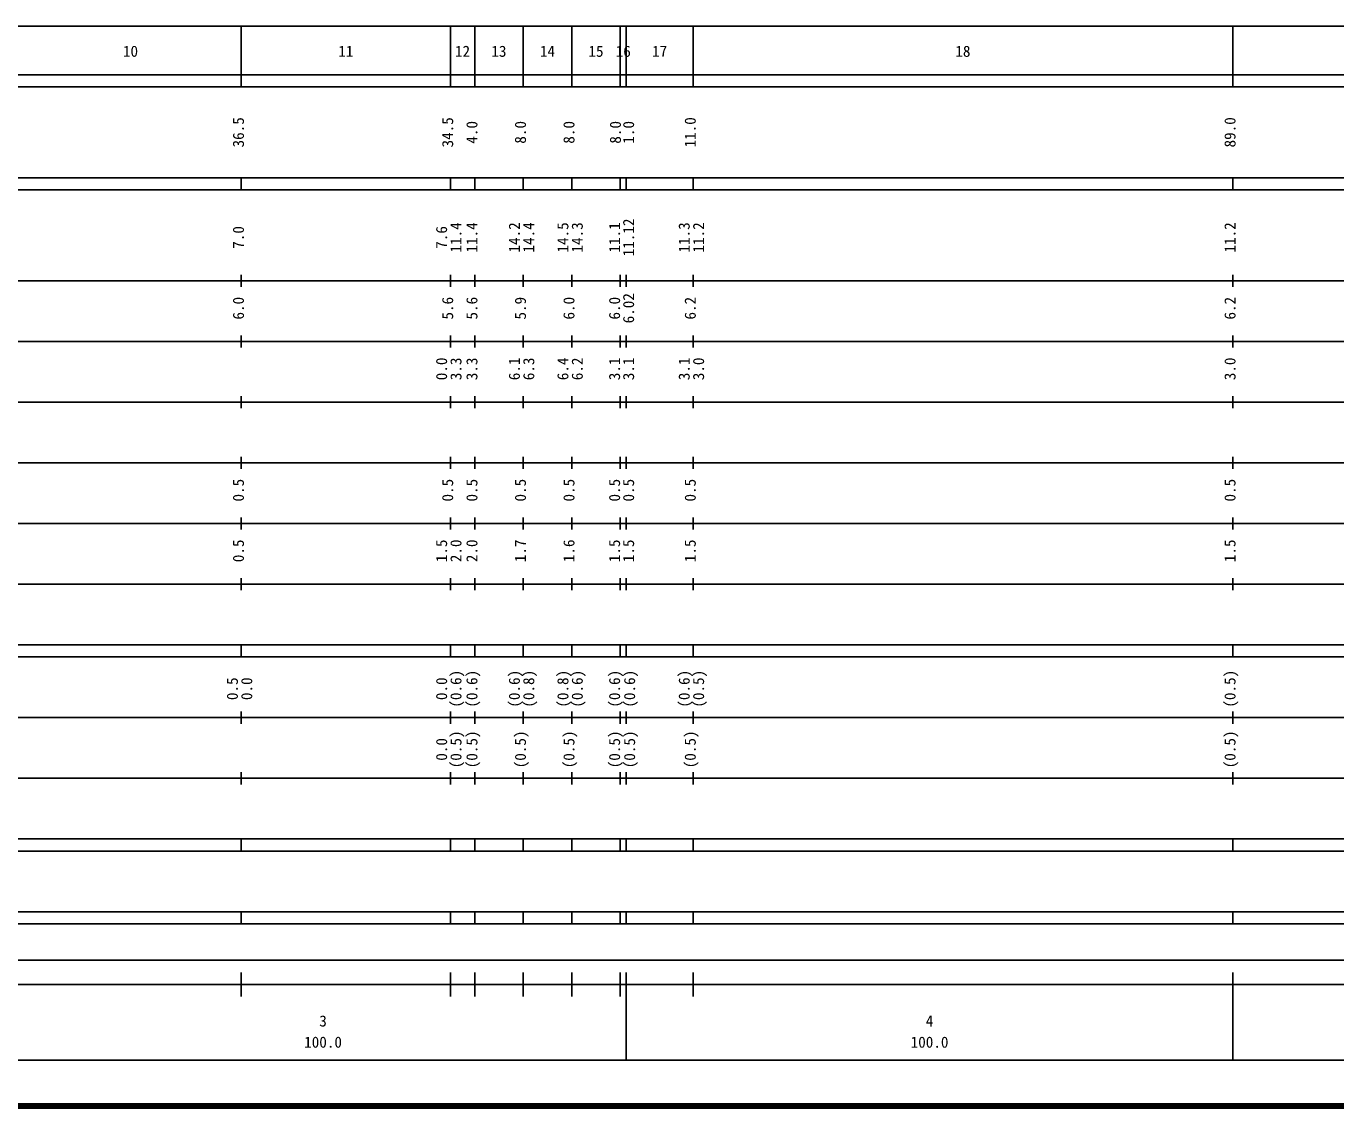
# Model space of a CAD drawing. Units: millimetres on the paper, enlarged 1000 times. Extents: x 40000 to 680000, y 20000 to 380000.
# Drawn here: x 269051 to 484986, y 20000 to 198000 of the extents above; entities that cross this region are included whole.
import ezdxf
from ezdxf.enums import TextEntityAlignment as Align

# ---------------------------------------------------------------- set-up
doc = ezdxf.new("R2010")
doc.units = ezdxf.units.MM
doc.header["$LTSCALE"] = 1000
doc.layers.add('M-TTL', color=2, linetype='Continuous', lineweight=140)
doc.layers.add('M-TTL-BAND', color=7, linetype='Continuous', lineweight=25)
doc.styles.add('ＭＳ ゴシック', font='')
doc.styles.get('ＭＳ ゴシック').set_extended_font_data('MS Gothic')

msp = doc.modelspace()

# ---------------------------------------------------------------- linework, layer by layer
at = {"layer": 'M-TTL'}
msp.add_line((40000, 20000), (680000, 20000), dxfattribs=at)
at = {"layer": 'M-TTL-BAND'}
for p, q in [((68000, 198000), (579000, 198000)), ((304500, 188000), (304500, 198000)), ((339000, 188000), (339000, 198000)), ((343000, 188000), (343000, 198000)), ((351000, 188000), (351000, 198000)), ((359000, 188000), (359000, 198000)), ((367000, 188000), (367000, 198000)), ((368000, 188000), (368000, 198000)), ((379000, 188000), (379000, 198000)), ((468000, 188000), (468000, 198000)), ((40000, 190000), (579000, 190000)), ((40000, 188000), (579000, 188000)), ((40000, 173000), (579000, 173000)), ((304500, 171000), (304500, 173000)), ((339000, 171000), (339000, 173000)), ((343000, 171000), (343000, 173000)), ((351000, 171000), (351000, 173000)), ((359000, 171000), (359000, 173000)), ((367000, 171000), (367000, 173000)), ((368000, 171000), (368000, 173000)), ((379000, 171000), (379000, 173000)), ((468000, 171000), (468000, 173000)), ((40000, 171000), (579000, 171000)), ((40000, 156000), (579000, 156000)), ((304500, 155000), (304500, 157000)), ((339000, 155000), (339000, 157000)), ((343000, 155000), (343000, 157000)), ((351000, 155000), (351000, 157000)), ((359000, 155000), (359000, 157000)), ((367000, 155000), (367000, 157000)), ((368000, 155000), (368000, 157000)), ((379000, 155000), (379000, 157000)), ((468000, 155000), (468000, 157000)), ((304500, 145000), (304500, 147000)), ((339000, 145000), (339000, 147000)), ((343000, 145000), (343000, 147000)), ((351000, 145000), (351000, 147000)), ((359000, 145000), (359000, 147000)), ((367000, 145000), (367000, 147000)), ((368000, 145000), (368000, 147000)), ((379000, 145000), (379000, 147000)), ((468000, 145000), (468000, 147000)), ((46000, 146000), (579000, 146000)), ((304500, 135000), (304500, 137000)), ((339000, 135000), (339000, 137000)), ((343000, 135000), (343000, 137000)), ((351000, 135000), (351000, 137000)), ((359000, 135000), (359000, 137000)), ((367000, 135000), (367000, 137000)), ((368000, 135000), (368000, 137000)), ((379000, 135000), (379000, 137000)), ((468000, 135000), (468000, 137000)), ((52000, 136000), (579000, 136000)), ((46000, 126000), (579000, 126000)), ((304500, 125000), (304500, 127000)), ((339000, 125000), (339000, 127000)), ((343000, 125000), (343000, 127000)), ((351000, 125000), (351000, 127000)), ((359000, 125000), (359000, 127000)), ((367000, 125000), (367000, 127000)), ((368000, 125000), (368000, 127000)), ((379000, 125000), (379000, 127000)), ((468000, 125000), (468000, 127000)), ((304500, 115000), (304500, 117000)), ((339000, 115000), (339000, 117000)), ((343000, 115000), (343000, 117000)), ((351000, 115000), (351000, 117000)), ((359000, 115000), (359000, 117000)), ((367000, 115000), (367000, 117000)), ((368000, 115000), (368000, 117000)), ((379000, 115000), (379000, 117000)), ((468000, 115000), (468000, 117000)), ((52000, 116000), (579000, 116000)), ((46000, 106000), (579000, 106000)), ((304500, 105000), (304500, 107000)), ((339000, 105000), (339000, 107000)), ((343000, 105000), (343000, 107000)), ((351000, 105000), (351000, 107000)), ((359000, 105000), (359000, 107000)), ((367000, 105000), (367000, 107000)), ((368000, 105000), (368000, 107000)), ((379000, 105000), (379000, 107000)), ((468000, 105000), (468000, 107000)), ((40000, 96000), (579000, 96000)), ((304500, 94000), (304500, 96000)), ((339000, 94000), (339000, 96000)), ((343000, 94000), (343000, 96000)), ((351000, 94000), (351000, 96000)), ((359000, 94000), (359000, 96000)), ((367000, 94000), (367000, 96000)), ((368000, 94000), (368000, 96000)), ((379000, 94000), (379000, 96000)), ((468000, 94000), (468000, 96000)), ((40000, 94000), (579000, 94000)), ((304500, 83000), (304500, 85000)), ((339000, 83000), (339000, 85000)), ((343000, 83000), (343000, 85000)), ((351000, 83000), (351000, 85000)), ((359000, 83000), (359000, 85000)), ((367000, 83000), (367000, 85000)), ((368000, 83000), (368000, 85000)), ((379000, 83000), (379000, 85000)), ((468000, 83000), (468000, 85000)), ((49000, 84000), (579000, 84000)), ((40000, 74000), (579000, 74000)), ((304500, 73000), (304500, 75000)), ((339000, 73000), (339000, 75000)), ((343000, 73000), (343000, 75000)), ((351000, 73000), (351000, 75000)), ((359000, 73000), (359000, 75000)), ((367000, 73000), (367000, 75000)), ((368000, 73000), (368000, 75000)), ((379000, 73000), (379000, 75000)), ((468000, 73000), (468000, 75000)), ((40000, 64000), (579000, 64000)), ((304500, 62000), (304500, 64000)), ((339000, 62000), (339000, 64000)), ((343000, 62000), (343000, 64000)), ((351000, 62000), (351000, 64000)), ((359000, 62000), (359000, 64000)), ((367000, 62000), (367000, 64000)), ((368000, 62000), (368000, 64000)), ((379000, 62000), (379000, 64000)), ((468000, 62000), (468000, 64000)), ((40000, 62000), (579000, 62000)), ((40000, 52000), (579000, 52000)), ((304500, 50000), (304500, 52000)), ((339000, 50000), (339000, 52000)), ((343000, 50000), (343000, 52000)), ((351000, 50000), (351000, 52000)), ((359000, 50000), (359000, 52000)), ((367000, 50000), (367000, 52000)), ((368000, 50000), (368000, 52000)), ((379000, 50000), (379000, 52000)), ((468000, 50000), (468000, 52000)), ((40000, 50000), (579000, 50000)), ((71000, 44000), (565000, 44000)), ((304500, 38000), (304500, 42000)), ((339000, 38000), (339000, 42000)), ((343000, 38000), (343000, 42000)), ((351000, 38000), (351000, 42000)), ((359000, 38000), (359000, 42000)), ((367000, 38000), (367000, 42000)), ((368000, 27500), (368000, 42000)), ((379000, 38000), (379000, 42000)), ((468000, 27500), (468000, 42000)), ((40000, 40000), (579000, 40000)), ((68000, 27500), (579000, 27500))]:
    msp.add_line(p, q, dxfattribs=at)

# ---------------------------------------------------------------- texts
at = {"layer": 'M-TTL-BAND', "style": 'ＭＳ ゴシック'}
for s, p in [('10', (286250, 192405)), ('11', (321750, 192405)), ('12', (341000, 192405)), ('13', (347000, 192405)), ('14', (355000, 192405)), ('15', (363000, 192405)), ('16', (367500, 192405)), ('17', (373500, 192405)), ('18', (423500, 192405)), ('3', (318000, 32523)), ('4', (418000, 32523)), ('100.0', (318000, 29033)), ('100.0', (418000, 29033))]:
    msp.add_text(s, height=1833, dxfattribs=at).set_placement(p, align=Align.BOTTOM_CENTER)
for s, p in [('36.5', (305500, 180500)), ('34.5', (340000, 180500)), ('4.0', (344000, 180500)), ('8.0', (352000, 180500)), ('8.0', (360000, 180500)), ('8.0', (367659, 180500)), ('1.0', (369833, 180500)), ('11.0', (380000, 180500)), ('89.0', (469000, 180500)), ('7.0', (305500, 163174)), ('7.6', (339000, 163174)), ('11.4', (341370, 163174)), ('11.4', (344000, 163174)), ('14.2', (351000, 163174)), ('14.4', (353370, 163174)), ('14.5', (359000, 163174)), ('14.3', (361370, 163174)), ('11.1', (367520, 163174)), ('11.12', (369833, 163174)), ('11.3', (379000, 163174)), ('11.2', (381370, 163174)), ('11.2', (469000, 163174)), ('6.02', (369833, 151500)), ('6.0', (305500, 151500)), ('5.6', (340000, 151500)), ('5.6', (344000, 151500)), ('5.9', (352000, 151500)), ('6.0', (360000, 151500)), ('6.0', (367520, 151500)), ('6.2', (380000, 151500)), ('6.2', (469000, 151500)), ('0.0', (339000, 141500)), ('3.3', (341370, 141500)), ('3.3', (344000, 141500)), ('6.1', (351000, 141500)), ('6.3', (353370, 141500)), ('6.4', (359000, 141500)), ('6.2', (361370, 141500)), ('3.1', (367520, 141500)), ('3.1', (369833, 141500)), ('3.1', (379000, 141500)), ('3.0', (381370, 141500)), ('3.0', (469000, 141500)), ('0.5', (305500, 121500)), ('0.5', (340000, 121500)), ('0.5', (344000, 121500)), ('0.5', (352000, 121500)), ('0.5', (360000, 121500)), ('0.5', (367520, 121500)), ('0.5', (369833, 121500)), ('0.5', (380000, 121500)), ('0.5', (469000, 121500)), ('0.5', (305500, 111500)), ('1.5', (339000, 111500)), ('2.0', (341370, 111500)), ('2.0', (344000, 111500)), ('1.7', (352000, 111500)), ('1.6', (360000, 111500)), ('1.5', (367520, 111500)), ('1.5', (369833, 111500)), ('1.5', (380000, 111500)), ('1.5', (469000, 111500)), ('(0.6)', (341370, 88764)), ('(0.6)', (344000, 88764)), ('(0.6)', (351000, 88764)), ('(0.8)', (353370, 88764)), ('(0.8)', (359000, 88764)), ('(0.6)', (361370, 88764)), ('(0.6)', (367520, 88764)), ('(0.6)', (370000, 88764)), ('(0.6)', (379000, 88764)), ('(0.5)', (381370, 88764)), ('(0.5)', (469000, 88764)), ('0.5', (304500, 88764)), ('0.0', (306870, 88764)), ('0.0', (339000, 88764)), ('0.0', (339000, 78764)), ('(0.5)', (341370, 78764)), ('(0.5)', (344000, 78764)), ('(0.5)', (352000, 78764)), ('(0.5)', (360000, 78764)), ('(0.5)', (367520, 78764)), ('(0.5)', (370000, 78764)), ('(0.5)', (380000, 78764)), ('(0.5)', (469000, 78764))]:
    msp.add_text(s, height=1833, rotation=90, dxfattribs=at).set_placement(p, align=Align.BOTTOM_CENTER)

doc.saveas('drawing.dxf')
